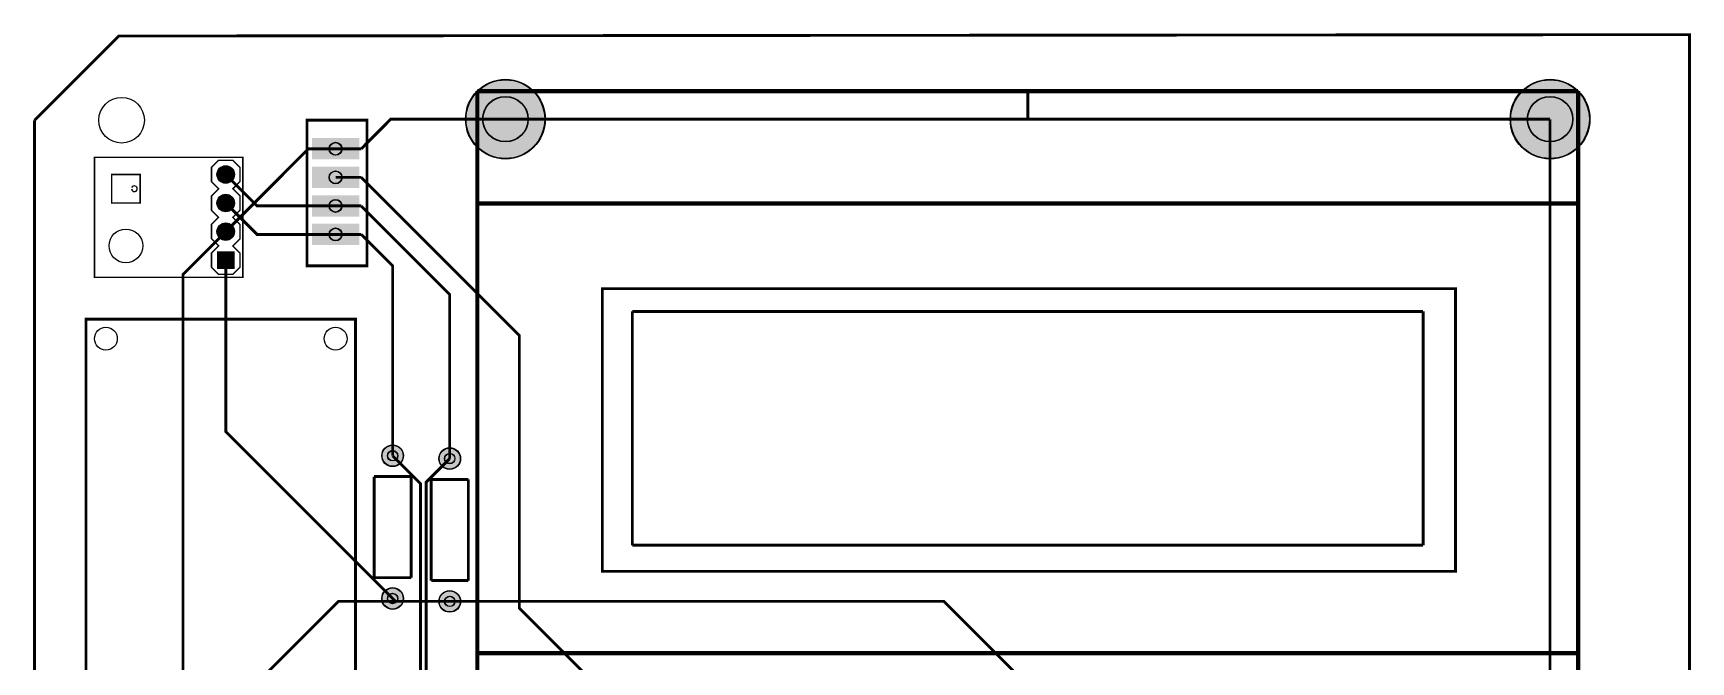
# Model space of a CAD drawing. Extents: x 395 to 6205, y -2905 to 3105.
# Drawn here: x 395 to 6205, y 903 to 3105 of the extents above; entities that cross this region are included whole.
import ezdxf

# ---------------------------------------------------------------- set-up
doc = ezdxf.new("R2010")
doc.units = 9
for name, color, linetype, true_color in [('BoardOutLine', 7, 'Continuous', 0xff00ff), ('BottomLayer', 7, 'Continuous', 0x0000ff), ('BottomSolderMaskLayer', 7, 'Continuous', 0xaa00ff), ('Multi-Layer', 7, 'Continuous', 0xc0c0c0), ('TopLayer', 7, 'Continuous', 0xff0000), ('TopSilkLayer', 7, 'Continuous', 0xffcc00), ('TopSolderMaskLayer', 7, 'Continuous', 0x800080)]:
    doc.layers.add(name, color=color, linetype=linetype, true_color=true_color)

msp = doc.modelspace()

# ---------------------------------------------------------------- hatches: boundary and pattern name
at = {"layer": 'BottomSolderMaskLayer'}
for points in [[(1910.4, 2803.8, 1), (2190, 2803.8, 1)], [(5571.8, 2803.8, 1), (5851.4, 2803.8, 1)], [(1372.3, 2737.4), (1537.7, 2737.4), (1537.7, 2662.6), (1372.3, 2662.6)], [(1039.3, 2610, 1), (1100.7, 2610, 1)], [(1372.3, 2637.4), (1537.7, 2637.4), (1537.7, 2562.6), (1372.3, 2562.6)], [(1039.3, 2510, 1), (1100.7, 2510, 1)], [(1372.3, 2537.4), (1537.7, 2537.4), (1537.7, 2462.6), (1372.3, 2462.6)], [(1039.3, 2410, 1), (1100.7, 2410, 1)], [(1372.3, 2437.4), (1537.7, 2437.4), (1537.7, 2362.6), (1372.3, 2362.6)], [(1100.7, 2279.3), (1039.3, 2279.3), (1039.3, 2340.7), (1100.7, 2340.7)], [(1617, 1625, 1), (1693, 1625, 1)], [(1817, 1615, 1), (1893, 1615, 1)], [(1617, 1125, 1), (1693, 1125, 1)], [(1817, 1115, 1), (1893, 1115, 1)]]:
    msp.add_hatch(color=256, dxfattribs=at).paths.add_polyline_path(points)
at = {"layer": 'Multi-Layer'}
for points in [[(1912.4, 2803.8, 1), (2188, 2803.8, 1)], [(5573.8, 2803.8, 1), (5849.4, 2803.8, 1)], [(1376.3, 2733.5), (1533.7, 2733.5), (1533.7, 2666.5), (1376.3, 2666.5)], [(1040.3, 2610, 1), (1099.7, 2610, 1)], [(1376.3, 2633.5), (1533.7, 2633.5), (1533.7, 2566.5), (1376.3, 2566.5)], [(1040.3, 2510, 1), (1099.7, 2510, 1)], [(1376.3, 2533.5), (1533.7, 2533.5), (1533.7, 2466.5), (1376.3, 2466.5)], [(1040.3, 2410, 1), (1099.7, 2410, 1)], [(1376.3, 2433.5), (1533.7, 2433.5), (1533.7, 2366.5), (1376.3, 2366.5)], [(1099.7, 2280.3), (1040.3, 2280.3), (1040.3, 2339.7), (1099.7, 2339.7)], [(1618, 1625, 1), (1692, 1625, 1)], [(1818, 1615, 1), (1892, 1615, 1)], [(1618, 1125, 1), (1692, 1125, 1)], [(1818, 1115, 1), (1892, 1115, 1)]]:
    msp.add_hatch(color=256, dxfattribs=at).paths.add_polyline_path(points)
at = {"layer": 'TopSolderMaskLayer'}
for points in [[(1910.4, 2803.8, 1), (2190, 2803.8, 1)], [(5571.8, 2803.8, 1), (5851.4, 2803.8, 1)], [(1372.3, 2737.4), (1537.7, 2737.4), (1537.7, 2662.6), (1372.3, 2662.6)], [(1039.3, 2610, 1), (1100.7, 2610, 1)], [(1372.3, 2637.4), (1537.7, 2637.4), (1537.7, 2562.6), (1372.3, 2562.6)], [(1039.3, 2510, 1), (1100.7, 2510, 1)], [(1372.3, 2537.4), (1537.7, 2537.4), (1537.7, 2462.6), (1372.3, 2462.6)], [(1039.3, 2410, 1), (1100.7, 2410, 1)], [(1372.3, 2437.4), (1537.7, 2437.4), (1537.7, 2362.6), (1372.3, 2362.6)], [(1100.7, 2279.3), (1039.3, 2279.3), (1039.3, 2340.7), (1100.7, 2340.7)], [(1617, 1625, 1), (1693, 1625, 1)], [(1817, 1615, 1), (1893, 1615, 1)], [(1617, 1125, 1), (1693, 1125, 1)], [(1817, 1115, 1), (1893, 1115, 1)]]:
    msp.add_hatch(color=256, dxfattribs=at).paths.add_polyline_path(points)

# ---------------------------------------------------------------- linework, layer by layer
at = {"layer": 'BoardOutLine', "const_width": 10}
for points in [[(400, 2800), (695, 3095), (704.7, 3095)], [(700, 3095), (6200, 3100), (6200, -800)], [(400, 2800), (400, -2900)]]:
    msp.add_lwpolyline(points, dxfattribs=at)
at = {"layer": 'BottomLayer', "const_width": 10}
for points in [[(2050.2, 2803.8), (1648.5, 2803.8), (1544.8, 2700)], [(1455, 2700), (1544.8, 2700)], [(1455, 2500), (1180, 2500), (1070, 2610)], [(1455, 2400), (1180, 2400), (1070, 2510)], [(1760, 1115), (1465, 1115), (900, 550)], [(1760, 1115), (1665, 1115), (1655, 1125)], [(1855, 1115), (1760, 1115)], [(4753.5, -51.6), (3586.9, 1115), (1855, 1115)]]:
    msp.add_lwpolyline(points, dxfattribs=at)
at = {"layer": 'BottomSolderMaskLayer'}
for points in [[(1070, 2630.3), (1070, 2630.3)], [(1070, 2589.7), (1070, 2589.7)], [(1070, 2530.3), (1070, 2530.3)], [(1070, 2489.7), (1070, 2489.7)], [(1070, 2430.3), (1070, 2430.3)], [(1070, 2389.7), (1070, 2389.7)], [(1070, 2330.3), (1070, 2330.3)], [(1070, 2289.7), (1070, 2289.7)]]:
    msp.add_lwpolyline(points, close=True, dxfattribs=at)
for centre, radius in [((2050.2, 2803.8), 139.8), ((5711.6, 2803.8), 139.8), ((2050.2, 2803.8), 79.9), ((5711.6, 2803.8), 79.9), ((1455, 2700), 22.7), ((1070, 2610), 30.7), ((1455, 2600), 22.7), ((1070, 2510), 30.7), ((1455, 2500), 22.7), ((1070, 2410), 30.7), ((1455, 2400), 22.7), ((1655, 1625), 38), ((1655, 1625), 18.2), ((1855, 1615), 38), ((1855, 1615), 18.2), ((1655, 1125), 38), ((1655, 1125), 18.2), ((1855, 1115), 38), ((1855, 1115), 18.2)]:
    msp.add_circle(centre, radius, dxfattribs=at)
for centre, start, end in [((1070, 2610), 450, 270), ((1070, 2610), 270, 450), ((1070, 2510), 450, 270), ((1070, 2510), 270, 450), ((1070, 2410), 450, 270), ((1070, 2410), 270, 450), ((1070, 2310), 450, 270), ((1070, 2310), 270, 450)]:
    msp.add_arc(centre, 20.3, start, end, dxfattribs=at)
at = {"layer": 'Multi-Layer'}
for points in [[(1070, 2629.7), (1070, 2629.7)], [(1070, 2590.3), (1070, 2590.3)], [(1070, 2529.7), (1070, 2529.7)], [(1070, 2490.3), (1070, 2490.3)], [(1070, 2429.7), (1070, 2429.7)], [(1070, 2390.3), (1070, 2390.3)], [(1070, 2329.7), (1070, 2329.7)], [(1070, 2290.3), (1070, 2290.3)]]:
    msp.add_lwpolyline(points, close=True, dxfattribs=at)
for centre, radius in [((2050.2, 2803.8), 137.8), ((5711.6, 2803.8), 137.8), ((705, 2800), 80), ((2050.2, 2803.8), 78.7), ((5711.6, 2803.8), 78.7), ((1455, 2700), 21.7), ((1070, 2610), 29.7), ((1455, 2600), 21.7), ((1070, 2510), 29.7), ((1455, 2500), 21.7), ((720, 2360), 59.1), ((1070, 2410), 29.7), ((1455, 2400), 21.7), ((650, 2035), 40), ((1455, 2035), 40), ((1655, 1625), 37), ((1655, 1625), 17.7), ((1855, 1615), 37), ((1855, 1615), 17.7), ((1655, 1125), 37), ((1655, 1125), 17.7), ((1855, 1115), 37), ((1855, 1115), 17.7)]:
    msp.add_circle(centre, radius, dxfattribs=at)
for centre, start, end in [((1070, 2610), 450, 270), ((1070, 2610), 270, 450), ((1070, 2510), 450, 270), ((1070, 2510), 270, 450), ((1070, 2410), 450, 270), ((1070, 2410), 270, 450), ((1070, 2310), 450, 270), ((1070, 2310), 270, 450)]:
    msp.add_arc(centre, 19.7, start, end, dxfattribs=at)
at = {"layer": 'TopLayer', "const_width": 10}
for points in [[(2050.2, 2803.8), (5711.6, 2803.8)], [(5711.6, 2803.8), (5711.6, 638.4)], [(1455, 2700), (1360, 2700), (1070, 2410)], [(1455, 2600), (1544.8, 2600)], [(3995, -805), (2098.9, 1091.1), (2098.9, 2045.9), (1544.8, 2600)], [(1455, 2500), (1544.8, 2500)], [(1544.8, 2500), (1855, 2189.8), (1855, 1615)], [(1070, 2410), (920.3, 2260.3), (920.3, 591.1)], [(1455, 2400), (1544.8, 2400)], [(1544.8, 2400), (1655, 2289.8), (1655, 1625)], [(1655, 1125), (1070, 1710), (1070, 2310)], [(1655, 1625), (1752.3, 1527.7), (1752.3, -1462.7), (1710, -1505)], [(1855, 1615), (1772.4, 1532.4), (1772.4, -1504.7), (1723.3, -1553.8), (1691.6, -1553.8), (1666, -1528.2), (1666, -1444), (1705, -1405)]]:
    msp.add_lwpolyline(points, dxfattribs=at)
at = {"layer": 'TopSilkLayer'}
for points, const_width in [([(1951.7, 540), (1951.7, 2902.2)], 15), ([(5809.1, 2902.2), (1951.7, 2902.2)], 15), ([(3880.9, 2902.2), (3880.9, 2811.1), (3880.9, 2803.8)], 10), ([(5810, 2902.2), (5810, 540)], 15), ([(5810, 2508.5), (1951.7, 2508.5)], 15), ([(2495.1, 2130.5), (5266.7, 2130.5)], 10), ([(2495.1, 2130.5), (2495.1, 1311.7)], 10), ([(5266.7, 2130.5), (5266.7, 1311.7)], 10), ([(1590, 1198), (1590, 1552)], 10), ([(1590, 1552), (1720, 1552)], 10), ([(1720, 1552), (1720, 1198)], 10), ([(1790, 1188), (1790, 1542)], 10), ([(1790, 1542), (1920, 1542)], 10), ([(1920, 1542), (1920, 1188)], 10), ([(2495.1, 1311.7), (5266.7, 1311.7)], 10), ([(1720, 1198), (1590, 1198)], 10), ([(1920, 1188), (1790, 1188)], 10), ([(1951.7, 933.7), (5810, 933.7)], 15)]:
    msp.add_lwpolyline(points, dxfattribs=dict(at, const_width=const_width))
for points, const_width in [([(1355, 2800), (1565, 2800), (1565, 2290), (1355, 2290), (1355, 2800)], 10), ([(1130, 2250), (610, 2250), (610, 2670), (1130, 2670), (1130, 2250)], 5), ([(1095, 2560), (1120, 2535), (1120, 2485), (1095, 2460), (1120, 2435), (1120, 2385), (1095, 2360), (1120, 2335), (1120, 2285), (1095, 2260), (1045, 2260), (1020, 2285), (1020, 2335), (1045, 2360), (1020, 2385), (1020, 2435), (1045, 2460), (1020, 2485), (1020, 2535), (1045, 2560), (1020, 2585), (1020, 2635), (1045, 2660), (1095, 2660), (1120, 2635), (1120, 2585), (1095, 2560)], 5), ([(770, 2510), (670, 2510), (670, 2610), (770, 2610), (770, 2510)], 5), ([(2390, 2210), (5380, 2210), (5380, 1220), (2390, 1220), (2390, 2210)], 10), ([(580, 430), (580, 2103.2), (1524.9, 2103.2), (1524.9, 430), (580, 430)], 10)]:
    msp.add_lwpolyline(points, close=True, dxfattribs=dict(at, const_width=const_width))
msp.add_arc((750, 2560), 10, 180.03839, 159.55366, dxfattribs=at)
at = {"layer": 'TopSolderMaskLayer'}
for points in [[(1070, 2630.3), (1070, 2630.3)], [(1070, 2589.7), (1070, 2589.7)], [(1070, 2530.3), (1070, 2530.3)], [(1070, 2489.7), (1070, 2489.7)], [(1070, 2430.3), (1070, 2430.3)], [(1070, 2389.7), (1070, 2389.7)], [(1070, 2330.3), (1070, 2330.3)], [(1070, 2289.7), (1070, 2289.7)]]:
    msp.add_lwpolyline(points, close=True, dxfattribs=at)
for centre, radius in [((2050.2, 2803.8), 139.8), ((5711.6, 2803.8), 139.8), ((2050.2, 2803.8), 79.9), ((5711.6, 2803.8), 79.9), ((1455, 2700), 22.7), ((1070, 2610), 30.7), ((1455, 2600), 22.7), ((1070, 2510), 30.7), ((1455, 2500), 22.7), ((1070, 2410), 30.7), ((1455, 2400), 22.7), ((1655, 1625), 38), ((1655, 1625), 18.2), ((1855, 1615), 38), ((1855, 1615), 18.2), ((1655, 1125), 38), ((1655, 1125), 18.2), ((1855, 1115), 38), ((1855, 1115), 18.2)]:
    msp.add_circle(centre, radius, dxfattribs=at)
for centre, start, end in [((1070, 2610), 450, 270), ((1070, 2610), 270, 450), ((1070, 2510), 450, 270), ((1070, 2510), 270, 450), ((1070, 2410), 450, 270), ((1070, 2410), 270, 450), ((1070, 2310), 450, 270), ((1070, 2310), 270, 450)]:
    msp.add_arc(centre, 20.3, start, end, dxfattribs=at)

doc.saveas('drawing.dxf')
